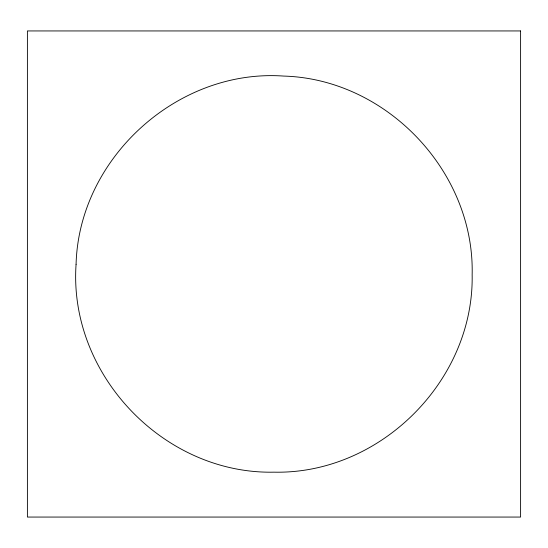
<?xml version="1.0" encoding="UTF-8"?>
<svg xmlns="http://www.w3.org/2000/svg" width="548" height="548" viewBox="0 0 548 548"><rect width="100%" height="100%" fill="white"/><g stroke="black" fill="none" stroke-linecap="round" stroke-linejoin="round"><path stroke-width="0.82" d="M76.076 264.28C68.397 374.359 163.674 474.431 274 472.164C380.011 474.5 474.13 380.757 472.15 274.726C474.698 171.764 386.662 78.994 283.72 76.076C177.675 68.514 78.939 157.995 76.076 264.28M520.6 30.941L27.4 30.941L27.4 517.059L520.6 517.059L520.6 30.941"/></g></svg>
